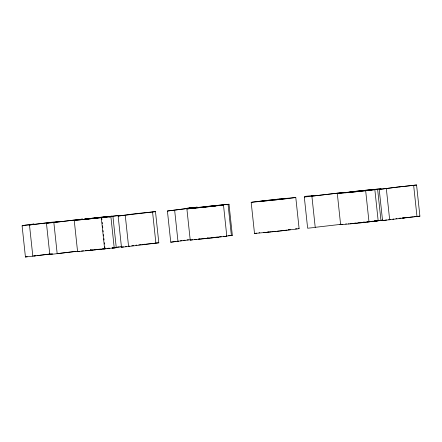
<?xml version="1.0" encoding="UTF-8"?>
<svg xmlns="http://www.w3.org/2000/svg" width="442" height="442" viewBox="0 0 442 442"><rect width="100%" height="100%" fill="white"/><g stroke="black" fill="none" stroke-linecap="round" stroke-linejoin="round"><path stroke-width="0.66" d="M273.554 231.707L285.35 230.42A24.603 0.298 -6.1 0 0 288.062 230.105L295.858 229.138A42.786 0.525 -6.1 0 0 297.394 228.928L299.112 228.641L295.786 197.463L279.012 199.104M299.112 228.641L298.543 228.636M226.448 236.232L226.807 236.232L190.226 240.094L186.894 208.928L201.651 207.469M190.226 240.094L192.574 239.768M360.307 222.768L359.313 222.956A26.697 0.326 -6.1 0 1 353.263 223.58L340.616 224.707L337.307 193.524L357.622 191.032L381.103 188.756L345.114 192.723L356.313 191.673M304.306 197.055L305.135 196.364L313.4 195.524L311.317 196.226L344.335 192.364L304.306 197.055L307.638 228.216L315.229 227.442L311.903 196.276M201.922 207.525L223.492 205.06L226.807 236.232M348.462 223.873L349.119 223.867M228.569 235.691L232.337 235.404L229.011 204.237L215.37 205.596A24.995 0.304 -6.1 0 0 213.431 205.795L203.198 206.944M275.316 231.437L254.509 233.503L251.183 202.342L252.94 202.027A42.277 0.514 -6.1 0 1 254.493 201.812L280.167 198.9M254.509 233.503L256.272 233.188A42.277 0.514 -6.1 0 1 256.725 233.122M97.66 217.547L119.495 215.398L108.82 216.923L112.942 216.514L116.274 247.675L104.616 248.901L101.301 217.724L101.688 217.652L101.903 219.685M104.616 248.89L105.014 248.813L102.329 249.117M99.881 249.321L77.577 251.608L74.245 220.442L90.323 218.635M77.577 251.597L79.864 251.266M295.781 197.475L294.063 197.767A42.786 0.525 -6.1 0 1 292.527 197.977L284.736 198.939A24.603 0.298 -6.1 0 1 282.018 199.254L251.183 202.342M340.638 224.691L342.837 224.332M51.869 253.896L25.432 257.017L22.1 225.851L26.332 224.818L34.122 224.022L29.305 224.989L50.537 222.348L58.526 221.536L53.946 222.475L82.615 219.077L46.465 223.365L49.797 254.531L77.731 251.249M25.432 257.017L27.244 256.575M232.299 235.426L226.348 236.083M46.465 223.365L50.576 222.481L22.1 225.851M49.797 254.531L52.731 253.896M33.841 255.912L35.045 255.669M376.59 220.785L374.363 221.055M372.501 189.745L373.496 189.557L364.363 190.397M290.372 229.625L289.93 229.691A37.045 0.453 -6.1 0 1 289.068 229.812L288.361 229.906M382.54 220.243L371.252 221.453M85.914 250.691L88.24 250.399M218.619 237.133L216.53 237.398M101.323 217.74L112.942 216.514M118.136 216.055L134.583 213.773L155.485 211.63L158.816 242.791L128.583 246.487L121.462 247.216L118.136 216.055L155.485 211.63M167.413 211.022L191.027 208.016L167.413 211.022L170.745 242.188L190.264 239.746M401.784 186.646L416.568 184.983L419.9 216.149L382.551 220.569L379.219 189.408L402.435 186.436L399.59 186.833L400.596 186.712M379.219 189.408L401.226 186.64M402.319 186.585L416.568 184.983M109.456 248.183L107.511 248.448M114.793 247.708L112.169 248.072L116.274 247.675M115.384 247.625L121.904 246.719M121.462 247.216L123.522 246.929M125.578 246.647L126.605 246.503M128.661 246.216L129.688 246.078M131.744 245.791L133.804 245.503M135.86 245.222L136.887 245.078M142.015 244.614L144.678 244.244L142.142 244.503M170.745 242.188L175.524 241.525M176.888 241.338L178.253 241.144M180.297 240.862L181.662 240.675M183.027 240.481L185.076 240.199M382.551 220.569L383.579 220.431M384.606 220.287L386.662 220M388.717 219.718L390.778 219.431M392.833 219.144L393.861 219.005M395.916 218.718L396.944 218.575M405.231 217.674L402.922 217.994L403.927 217.873M348.97 192.148L362.539 190.59M207.165 238.011L207.9 238.006M359.959 222.89L378.181 220.829L374.849 189.668L356.628 191.723M94.489 249.553L94.908 249.498M259.034 232.818L259.686 232.735M287.178 230.061L286.305 230.172A27.072 0.331 -6.1 0 1 282.134 230.68L280.283 230.89M345.71 223.956L346.379 223.873M34.006 255.984L36.062 255.73M37.432 255.559L50.443 253.94M57.272 253.636L65.355 252.636M66.703 252.47L76.129 251.299M267.852 231.884L268.355 231.823M315.328 227.304L340.904 224.343M81.505 251.062L83.477 250.829M106.074 248.625L102.986 248.979M142.053 244.614L145.429 244.222M370.186 221.663L367.236 222.006M112.577 247.735L112.152 247.785M216.204 237.437L215.497 237.514M404.231 217.84L404.905 217.762M100.345 217.74L107.522 216.829L103.621 217.249A30.979 0.376 -6.1 0 1 99.279 217.702L95.036 218.144A36.393 0.442 -6.1 0 0 93.759 218.276M101.688 217.652L99.66 217.818M402.336 186.513L401.264 186.706M400.767 186.762L401.574 186.601M406.082 217.63L409.568 217.237M100.4 217.796L96.958 218.182M145.888 244.172L149.589 243.757M215.116 237.558L211.569 237.945M279.631 230.967L276.83 231.276M366.567 222.083L362.888 222.492M85.781 250.57L87.682 250.36M90.223 250.172L92.256 249.945M102.262 249.061L99.19 249.465M101.837 249.172L100.284 249.343M410.121 217.177L413.403 216.818M97.693 217.624L84.51 219.066L98.24 217.563M98.174 217.983L95.859 218.298M96.555 218.16L74.245 220.442M273.499 200.115L278.803 199.513A27.244 0.331 -6.1 0 0 283.416 198.955L285.736 198.651A37.045 0.453 -6.1 0 0 286.598 198.53L287.985 198.292L280.72 198.928M150.136 243.697L153.396 243.349M89.958 218.674L82.212 219.591L95.687 218.254M357.633 191.535L374.849 189.668M90.356 250.067L91.052 249.995M109.064 248.189L107.511 248.349M98.494 249.47L99.019 249.415M97.975 249.526L94.433 249.719M98.433 217.464L99.212 217.381M99.373 217.442L111.765 216.232L91.102 218.552M89.87 218.602L92.875 218.287M362.937 190.463L364.02 190.347M271.206 200.359L258.979 201.497L260.448 201.254A34.062 0.414 -6.1 0 1 261.476 201.11L278.217 199.187M271.41 200.419L272.576 200.298M356.976 191.607L355.981 191.795A26.697 0.326 -6.1 0 1 349.931 192.419L337.285 193.541M95.936 249.747L94.439 249.901M209.199 238.194L211.099 237.995M414.48 216.702L417.8 216.359M358.976 222.906L359.644 222.84M360.6 222.818L361.871 222.685M154.468 243.233L158.816 242.791M94.682 249.608L95.439 249.531M95.704 249.581L96.616 249.487M98.367 249.305L100.627 249.073M102.936 248.752L103.682 248.675M93.947 249.957L90.317 250.327M272.073 231.779L273.731 231.608M358.302 222.978L354.821 223.332M138.76 244.846L140.876 244.63M187.121 239.918L188.436 239.779M339.87 224.326L341.169 224.193M398.999 218.287L400.69 218.116M401.96 217.989L404.922 217.685M90.334 249.973L90.748 249.934M358.672 222.657L359.655 222.558M363.086 222.21L364.064 222.111M367.009 221.807L368.479 221.657M371.418 221.359L372.893 221.21M350.55 223.569L351.843 223.437M354.434 223.171L355.727 223.039M363.49 222.249L364.783 222.116M367.368 221.851L369.308 221.652M194.287 239.597L196.85 239.332M371.175 221.541L374.241 221.232M374.678 221.188L378.181 220.829M206.779 238.448L202.801 238.851M271.217 231.868L268.106 232.183M418.342 216.304L419.9 216.149M353.545 223.464L350.219 223.779M211.547 237.658L212.425 237.569M215.353 237.282L217 237.122M207.287 238.188L208.878 238.028M211.431 237.779L213.37 237.592M267.443 232.249L263.614 232.608M202.16 238.912L198.801 239.232M89.615 250.399L85.93 250.741M219.315 236.895L221.276 236.708M215.425 237.393L218.116 237.139M204.513 238.459L203.132 238.592M117.495 247.017L119.241 246.851M377.91 220.447L379.253 220.32M205.077 206.795L223.459 205.055M223.337 236.509L226.249 236.249M288.322 229.674L288.858 229.625M223.365 236.304L224 236.249M204.569 206.845L203.198 206.95M374.744 220.862L375.855 220.768M295.427 228.884L297.03 228.746M120.716 246.713L121.832 246.619M381.568 220.105L382.468 220.028M199.679 238.912L198.629 238.995M186.916 208.939L215.547 205.922L194.928 207.839L203.049 206.828L229.011 204.237M413.651 185.386L416.983 216.552M386.336 188.684L389.667 219.845M377.623 189.303L380.954 220.464M365.667 190.745L368.998 221.906M228.061 204.403L231.393 235.569M174.656 210.287L177.982 241.448M152.567 212.033L155.893 243.194M125.252 215.326L128.583 246.487M110.898 216.795L114.229 247.956M102.19 222.392L102.34 223.751M102.555 225.779L102.771 227.812M103.063 230.525L103.207 231.879M103.494 234.586L103.638 235.945M103.931 238.652L104.074 240.006M104.362 242.719L104.511 244.072M104.798 246.78L104.942 248.139M53.863 222.613L57.189 253.774M29.498 225.1L32.824 256.261M105.003 248.614A30.979 0.376 -6.1 0 1 102.87 248.84M263.775 232.415A34.062 0.414 -6.1 0 1 264.808 232.271M189.983 207.895L186.85 208.331L197.22 207.154L189.983 207.895"/></g></svg>
